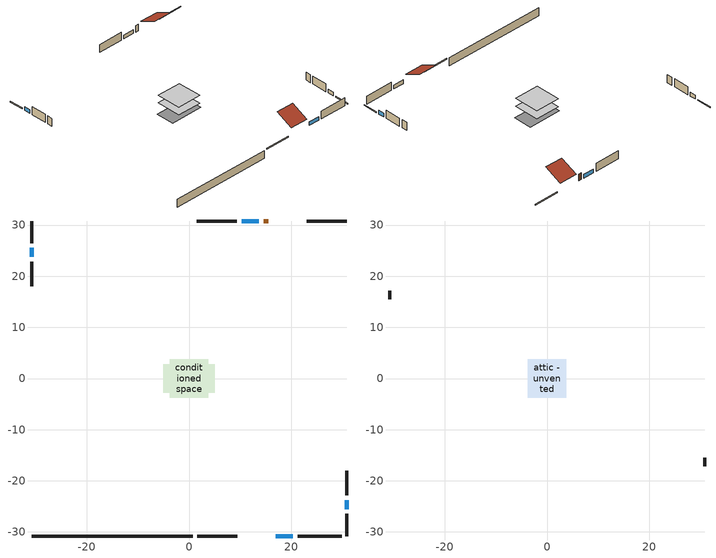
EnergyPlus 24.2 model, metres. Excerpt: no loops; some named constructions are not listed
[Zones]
conditioned space
 floor adiabatic (AdiabaticFloorConstruction): -3.78,-3.78 -3.78,3.78 3.78,3.78 3.78,-3.78 z0.3
 floor foundation (Slab1 construction): -5.06,-2.82 -5.06,2.82 5.06,2.82 5.06,-2.82 z-2.13
 wall outside (RimJoist1 construction): 1.64,-30.8 9.45,-30.8 z0.3:0.61
 wall outside (RimJoist2 construction): -30.8,30.8 -30.8,26.47 z0.3:0.61
 wall outside (RimJoist3 construction): 30.8,30.8 23,30.8 z0.3:0.61
 wall outside (RimJoist4 construction): 30.8,-30.8 30.8,-26.47 z0.3:0.61
 wall outside (AdiabaticWallConstruction 1): 15.5,30.8 14.58,30.8 z0.3:2.34
 wall outside (AdiabaticWallConstruction): 16.95,-30.8 20.33,-30.8 / 13.65,30.8 10.27,30.8 z0.3:1.4; -30.8,25.55 -30.8,23.76 / 30.8,-25.55 30.8,-23.76 z0.3:1.46
 wall outside (Wall1 construction): 21.26,-30.8 29.87,-30.8 z0.3:2.74
 wall outside (Wall2 construction): -30.8,22.83 -30.8,18.05 z0.3:2.74
 wall outside (Wall3 construction): 9.34,30.8 1.49,30.8 z0.3:2.74
 wall outside (Wall4 construction): 30.8,-22.83 30.8,-18.05 z0.3:2.74
 wall foundation (FoundationWall1 construction): -30.8,-30.8 0.71,-30.8 z-2.13:0.3
 window (WindowConstruction): 16.95,-30.8 20.33,-30.8 z0.3:1.4
 window (WindowConstruction 1): -30.8,25.54 -30.8,23.76 z0.3:1.46
 window (WindowConstruction 2): 13.65,30.8 10.27,30.8 z0.3:1.4
 window (WindowConstruction 3): 30.8,-25.54 30.8,-23.76 z0.3:1.46
 door (Door): 15.49,30.8 14.58,30.8 z0.3:2.34
 ceiling adiabatic (AdiabaticFloorConstruction): 3.78,-3.78 3.78,3.78 -3.78,3.78 -3.78,-3.78 z0.3
attic - unvented
 floor to conditioned space (Floor1 construction Reversed): -3.78,-3.78 -3.78,3.78 3.78,3.78 3.78,-3.78 z2.74
 wall outside (Wall5 construction): -30.8,17.12 -30.8,15.5 z0.3:2.74
 wall outside (Wall6 construction): 30.8,-17.12 30.8,-15.5 z0.3:2.74
 roof outside (Roof1 construction): 16.02,-30.8,2.74 16.02,-25.75,5.27 10.38,-25.75,5.27 10.38,-30.8,2.74
 roof outside (Roof2 construction): 16.42,30.8,2.74 16.42,25.75,5.27 22.07,25.75,5.27 22.07,30.8,2.74
[Material] Roughness=Rough; Thermal Absorptance=0.9
Name | Thickness {m} | Conductivity {W/m-K} | Density {kg/m3} | Specific Heat {J/kg-K} | Solar Absorptance | Visible Absorptance
ceiling loosefill ins | 0.0846667 | 0.0480833 | 16.02 | 1046.75 | 0.7 | 0.7
ceiling stud and cavity | 0.1397 | 0.0920385 | 65.682 | 1177.47 | 0.7 | 0.7
gypsum board | 0.0127 | 0.160291 | 801 | 837.4 | 0.6 | 0.6
[Construction]
Floor1 construction: ceiling loosefill ins, ceiling stud and cavity, gypsum board
[EnergyManagementSystem:OutputVariable] Update Frequency=ZoneTimestep
Name | EMS Variable | Type of Data in Variable | EMS Program or Subroutine | Units
loads_clg_windows_solar_annual_outvar; loads_clg_windows_solar_timeseries_outvar | loads_clg_windows_solar | Summed | component_loads_program | J
loads_clg_skylights_conduction_annual_outvar; loads_clg_skylights_conduction_timeseries_outvar | loads_clg_skylights_conduction | Summed | component_loads_program | J
loads_clg_skylights_solar_annual_outvar; loads_clg_skylights_solar_timeseries_outvar | loads_clg_skylights_solar | Summed | component_loads_program | J
loads_clg_floors_annual_outvar; loads_clg_floors_timeseries_outvar | loads_clg_floors | Summed | component_loads_program | J
loads_clg_slabs_annual_outvar; loads_clg_slabs_timeseries_outvar | loads_clg_slabs | Summed | component_loads_program | J
loads_clg_internal_mass_annual_outvar; loads_clg_internal_mass_timeseries_outvar | loads_clg_internal_mass | Summed | component_loads_program | J
loads_clg_infil_annual_outvar; loads_clg_infil_timeseries_outvar | loads_clg_infil | Summed | component_loads_program | J
loads_clg_natvent_annual_outvar; loads_clg_natvent_timeseries_outvar | loads_clg_natvent | Summed | component_loads_program | J
loads_clg_mechvent_annual_outvar; loads_clg_mechvent_timeseries_outvar | loads_clg_mechvent | Summed | component_loads_program | J
loads_clg_whf_annual_outvar; loads_clg_whf_timeseries_outvar | loads_clg_whf | Summed | component_loads_program | J
loads_clg_ducts_annual_outvar; loads_clg_ducts_timeseries_outvar | loads_clg_ducts | Summed | component_loads_program | J
loads_clg_intgains_annual_outvar; loads_clg_intgains_timeseries_outvar | loads_clg_intgains | Summed | component_loads_program | J
loads_clg_lighting_annual_outvar; loads_clg_lighting_timeseries_outvar | loads_clg_lighting | Summed | component_loads_program | J
loads_htg_tot_annual_outvar; loads_htg_tot_timeseries_outvar | loads_htg_tot | Summed | total_loads_program | J
loads_clg_tot_annual_outvar; loads_clg_tot_timeseries_outvar | loads_clg_tot | Summed | total_loads_program | J
total_infil_flow_rate_timeseries_outvar | total_infil_flow_rate | Averaged | total_airflows_program | m^3/s
total_mechvent_flow_rate_timeseries_outvar | total_mechvent_flow_rate | Averaged | total_airflows_program | m^3/s
total_natvent_flow_rate_timeseries_outvar | total_natvent_flow_rate | Averaged | total_airflows_program | m^3/s
total_whf_flow_rate_timeseries_outvar | total_whf_flow_rate | Averaged | total_airflows_program | m^3/s
[Schedule:Day:Interval]
cooling season schedule day; cooling season schedule day 2; cooling season schedule default day; natural vent schedule default day: No, 24:00, 0
cooling season schedule day 1; natural vent schedule day: No, 24:00, 1
[Schedule:Week:Daily]
cooling season schedule Week Rule - Jan1-May26: cooling season schedule day, cooling season schedule day, cooling season schedule day, cooling season schedule day, cooling season schedule day, cooling season schedule day, cooling season schedule day, cooling season schedule default day, cooling season schedule default day, cooling season schedule default day, cooling season schedule default day, cooling season schedule default day
cooling season schedule Week Rule - May27-Jun2: cooling season schedule day, cooling season schedule day, cooling season schedule day, cooling season schedule day, cooling season schedule day, cooling season schedule day 1, cooling season schedule day 1, cooling season schedule default day, cooling season schedule default day, cooling season schedule default day, cooling season schedule default day, cooling season schedule default day
cooling season schedule Week Rule - Jun3-Sep29: cooling season schedule day 1, cooling season schedule day 1, cooling season schedule day 1, cooling season schedule day 1, cooling season schedule day 1, cooling season schedule day 1, cooling season schedule day 1, cooling season schedule default day, cooling season schedule default day, cooling season schedule default day, cooling season schedule default day, cooling season schedule default day
cooling season schedule Week Rule - Sep30-Oct6: cooling season schedule day 1, cooling season schedule day 2, cooling season schedule day 2, cooling season schedule day 2, cooling season schedule day 2, cooling season schedule day 2, cooling season schedule day 2, cooling season schedule default day, cooling season schedule default day, cooling season schedule default day, cooling season schedule default day, cooling season schedule default day
cooling season schedule Week Rule - Oct7-Dec31: cooling season schedule day 2, cooling season schedule day 2, cooling season schedule day 2, cooling season schedule day 2, cooling season schedule day 2, cooling season schedule day 2, cooling season schedule day 2, cooling season schedule default day, cooling season schedule default day, cooling season schedule default day, cooling season schedule default day, cooling season schedule default day
natural vent schedule Week Rule - Jan1-Jan6: natural vent schedule day, natural vent schedule day, natural vent schedule default day, natural vent schedule day, natural vent schedule default day, natural vent schedule day, natural vent schedule default day, natural vent schedule default day, natural vent schedule default day, natural vent schedule default day, natural vent schedule default day, natural vent schedule default day
natural vent schedule Week Rule - Jan7-Dec31: natural vent schedule default day, natural vent schedule day, natural vent schedule default day, natural vent schedule day, natural vent schedule default day, natural vent schedule day, natural vent schedule default day, natural vent schedule default day, natural vent schedule default day, natural vent schedule default day, natural vent schedule default day, natural vent schedule default day
[Schedule:Year]
cooling season schedule: cooling season schedule Week Rule - Jan1-May26, 1, 1, 5, 26, cooling season schedule Week Rule - May27-Jun2, 5, 27, 6, 2, cooling season schedule Week Rule - Jun3-Sep29, 6, 3, 9, 29, cooling season schedule Week Rule - Sep30-Oct6, 9, 30, 10, 6, cooling season schedule Week Rule - Oct7-Dec31, 10, 7, 12, 31
natural vent schedule: natural vent schedule Week Rule - Jan1-Jan6, 1, 1, 1, 6, natural vent schedule Week Rule - Jan7-Dec31, 1, 7, 12, 31
[Schedule:File]
hot_water_dishwasher: File=in.schedules.csv; Column Number=5; Rows to Skip at Top=1; Number of Hours of Data=8760; Column Separator=Comma; Interpolate to Timestep=Yes; Minutes per Item=15; Adjust Schedule for Daylight Savings=Yes
